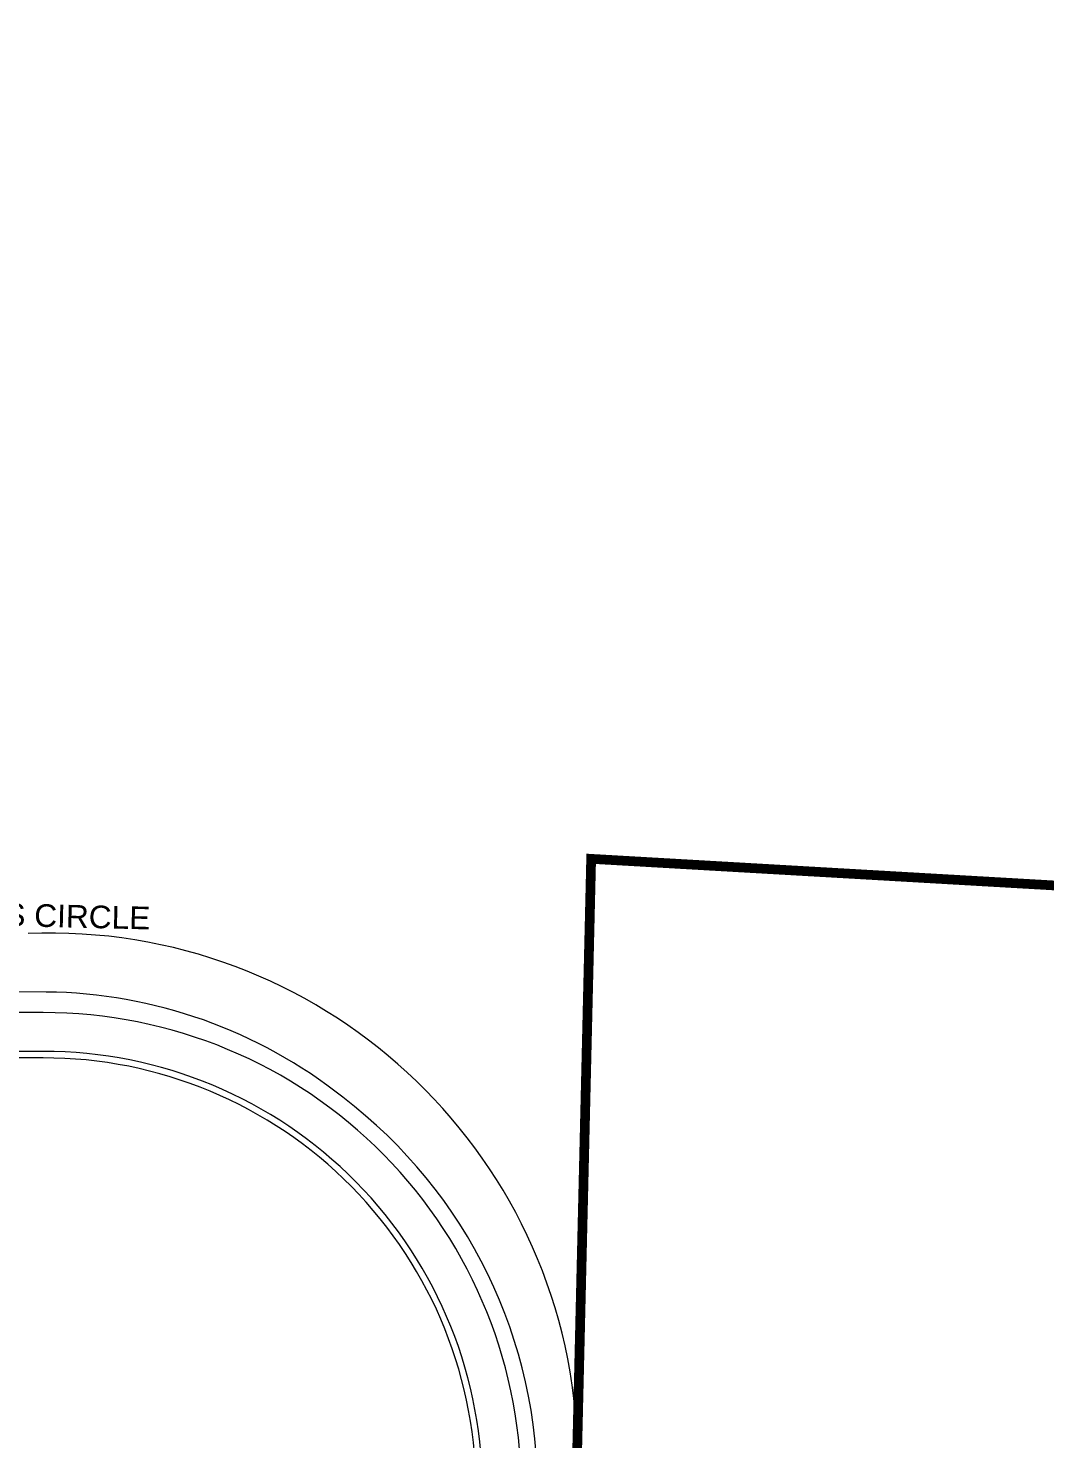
# Model space of a CAD drawing. Header units: feet. Extents: x 6763715 to 6770513, y 1886699 to 1891873.
# Drawn here: x 6768740 to 6769368, y 1889402 to 1890274 of the extents above; entities that cross this region are included whole.
import ezdxf

# ---------------------------------------------------------------- set-up
doc = ezdxf.new("R2010")
doc.units = ezdxf.units.FT
doc.header["$LTSCALE"] = 48
doc.header["$MEASUREMENT"] = 0
doc.linetypes.add('PHANTOM2', pattern=[1.25, 0.625, -0.125, 0.125, -0.125, 0.125, -0.125])
for name, color, linetype, lineweight in [('C-PROP', 7, 'PHANTOM2', 0), ('C-ROAD', 5, 'Continuous', 0), ('L-SITE-WALK', 6, 'Continuous', 0)]:
    doc.layers.add(name, color=color, linetype=linetype, lineweight=lineweight)
doc.layers.add('C-ROAD-IDEN', color=7, linetype='Continuous')
doc.styles.get("Standard").update_dxf_attribs({"font": 'arial.ttf'})

msp = doc.modelspace()

# ---------------------------------------------------------------- linework, layer by layer
at = {"layer": 'C-PROP', "ltscale": 0.02, "const_width": 6, "elevation": -178.8}
for points in [[(6766084.72, 1891639.02, -0.00004), (6767109.8, 1891365.37)], [(6770109.21, 1890451.99), (6770469.65, 1890188.96), (6770494.94, 1890154.32), (6770509.89, 1889989.56), (6770376.66, 1889686.62), (6769087.6, 1889760.7), (6769073.5, 1889164.01), (6769194.08, 1888941.47), (6769204.08, 1888941.6), (6769212.64, 1888298.75), (6769012.67, 1888295.37, 0.136105), (6767938.83, 1887977.76, -0.282387)]]:
    msp.add_lwpolyline(points, format="xyb", dxfattribs=at)
at = {"layer": 'C-ROAD', "lineweight": 0}
for p, q in [((6768572.69, 1889680.42), (6768751, 1889678.42)), ((6768748.99, 1889665.69), (6768399.19, 1889665.15)), ((6768749.02, 1889641.69), (6768302.03, 1889641.07, 0))]:
    msp.add_line(p, q, dxfattribs=at)
for centre, radius, start, end in [((6768753.15, 1889388.75), 326.07, 2.38637, 92.34435), ((6768753.15, 1889388.75), 326.07, 2.38637, 92.34435), ((6768747.63, 1889378.43), 300, 51.53869, 89.3568), ((6768749.44, 1889370.69), 295, 359.16744, 90.08856), ((6768749.44, 1889370.69), 271, 359.16744, 90.08856), ((6768749.44, 1889370.69), 271, 359.16744, 90.08856), ((6768749.44, 1889370.69), 305, 359.16744, 52.71034)]:
    msp.add_arc(centre, radius, start, end, dxfattribs=at)
at = {"layer": 'L-SITE-WALK', "lineweight": 0}
msp.add_line((6768749.03, 1889637.69), (6768302.03, 1889637.07, 0), dxfattribs=at)
msp.add_arc((6768749.44, 1889370.69), 267, 359.16744, 90.08856, dxfattribs=at)

# ---------------------------------------------------------------- texts
at = {"layer": 'C-ROAD-IDEN'}
msp.add_text('NORTH CAMPUS CIRCLE', height=14, rotation=358.61352, dxfattribs=at).set_placement((6768579.38, 1889722.77))

doc.saveas('drawing.dxf')
